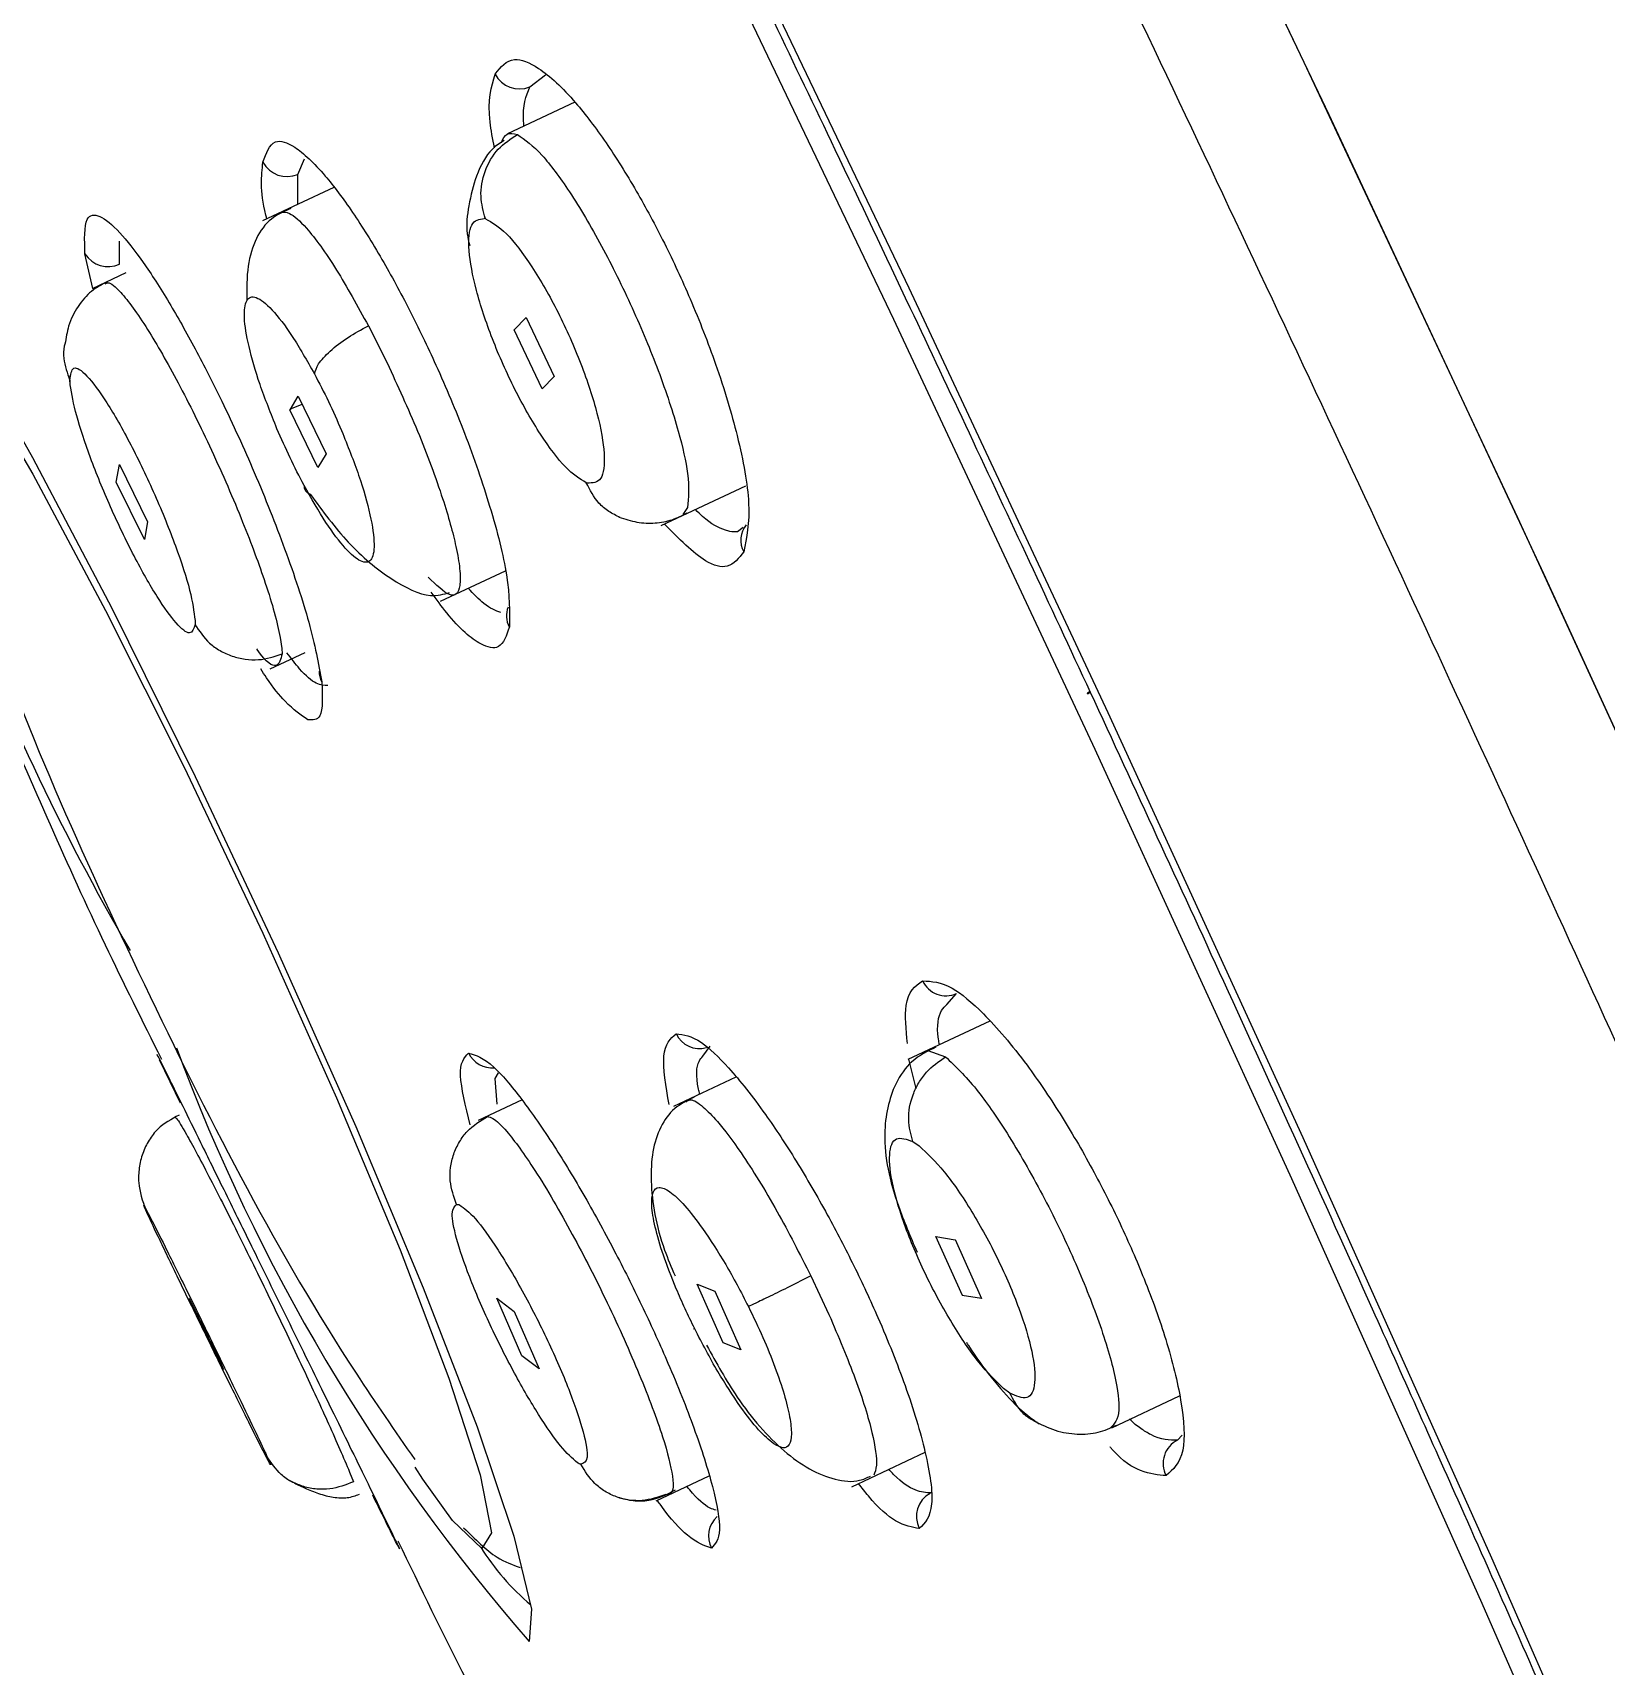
# Model space of a CAD drawing. Header units: millimetres. Extents: x 13235 to 13829, y -4257 to -3417.
# Drawn here: x 13703.552 to 13706.551, y -3762.598 to -3759.486 of the extents above; entities that cross this region are included whole.
import ezdxf

# ---------------------------------------------------------------- set-up
doc = ezdxf.new("R2010")
doc.units = ezdxf.units.MM
doc.header["$LTSCALE"] = 0.1
doc.layers.get('0').update_dxf_attribs({"lineweight": 15})

msp = doc.modelspace()

# ---------------------------------------------------------------- linework, layer by layer
at = {"linetype": 'Continuous', "lineweight": 25}
for p, q in [((13704.4992, -3759.5891), (13704.5293, -3759.5658)), ((13704.5854, -3759.6184), (13704.4569, -3759.6786)), ((13704.0571, -3759.7557), (13704.0702, -3759.7259)), ((13704.0574, -3759.8127), (13704.0571, -3759.7557)), ((13704.1259, -3759.7806), (13703.9902, -3759.8441)), ((13704.4147, -3759.8402), (13704.4126, -3759.8397)), ((13703.7175, -3759.9268), (13703.7173, -3759.8828)), ((13703.6666, -3759.9731), (13703.6517, -3759.9072)), ((13703.7297, -3759.9435), (13703.6657, -3759.9735)), ((13704.4693, -3760.0521), (13704.4925, -3760.0285)), ((13704.4925, -3760.0285), (13704.5461, -3760.1408)), ((13704.1918, -3760.0441), (13704.2275, -3760.1148)), ((13704.523, -3760.1643), (13704.4694, -3760.0521)), ((13703.6205, -3760.1388), (13703.623, -3760.1503)), ((13704.5461, -3760.1408), (13704.5229, -3760.1643)), ((13704.0425, -3760.2044), (13704.0582, -3760.1784)), ((13704.045, -3760.2018), (13704.0655, -3760.1936)), ((13704.0579, -3760.178), (13704.1111, -3760.2883)), ((13704.0955, -3760.3142), (13704.0423, -3760.204)), ((13704.0428, -3760.2041), (13704.045, -3760.2018)), ((13704.1111, -3760.2882), (13704.0955, -3760.3142)), ((13703.7112, -3760.3422), (13703.7172, -3760.3085)), ((13703.7172, -3760.3085), (13703.7709, -3760.4179)), ((13703.765, -3760.4513), (13703.7112, -3760.3419)), ((13704.7499, -3760.4247), (13704.9108, -3760.3494)), ((13704.8002, -3760.3902), (13704.7908, -3760.4037)), ((13703.7709, -3760.4179), (13703.765, -3760.4512)), ((13704.9059, -3760.4286), (13704.895, -3760.4369)), ((13704.3295, -3760.5686), (13704.4529, -3760.5108)), ((13704.0238, -3760.6382), (13704.0267, -3760.6591)), ((13704.0267, -3760.6591), (13704.0273, -3760.6694)), ((13704.0049, -3760.698), (13704.0714, -3760.6668)), ((13705.2942, -3761.3374), (13705.3125, -3761.3163)), ((13705.3758, -3761.3692), (13705.2198, -3761.4422)), ((13704.8293, -3761.4358), (13704.8433, -3761.4168)), ((13705.2354, -3761.4976), (13705.2216, -3761.4414)), ((13705.258, -3761.4247), (13705.2917, -3761.4372)), ((13703.8139, -3761.4849), (13703.7938, -3761.443)), ((13704.4336, -3761.4781), (13704.44, -3761.4673)), ((13703.8337, -3761.5256), (13703.8139, -3761.4849)), ((13704.437, -3761.5275), (13704.4336, -3761.4781)), ((13704.8923, -3761.4759), (13704.7735, -3761.5315)), ((13704.4846, -3761.5191), (13704.401, -3761.5583)), ((13704.4175, -3761.5509), (13704.4185, -3761.5508)), ((13705.2294, -3761.5985), (13705.2413, -3761.6067)), ((13705.2729, -3761.7795), (13705.3098, -3761.7854)), ((13705.3237, -3761.8917), (13705.273, -3761.7795)), ((13705.3098, -3761.7853), (13705.3605, -3761.8977)), ((13704.8679, -3761.9817), (13704.8181, -3761.8702)), ((13704.8181, -3761.8703), (13704.8521, -3761.8835)), ((13705.0352, -3761.8546), (13705.0695, -3761.9279)), ((13703.8615, -3761.923), (13703.8504, -3761.8977)), ((13703.8504, -3761.8977), (13703.9043, -3762.0072)), ((13704.4363, -3761.897), (13704.4696, -3761.9223)), ((13704.4843, -3762.0065), (13704.4365, -3761.897)), ((13704.852, -3761.8835), (13704.9018, -3761.995)), ((13705.3605, -3761.8977), (13705.3236, -3761.8917)), ((13703.9154, -3762.0326), (13703.8616, -3761.923)), ((13704.4696, -3761.9223), (13704.5175, -3762.0318)), ((13704.8136, -3761.9552), (13704.8114, -3761.956)), ((13704.9018, -3761.995), (13704.8679, -3761.9817)), ((13703.9041, -3762.007), (13703.9154, -3762.0325)), ((13704.5175, -3762.0318), (13704.4843, -3762.0065)), ((13705.4142, -3762.0778), (13705.4021, -3762.0689)), ((13705.6083, -3762.1437), (13705.7377, -3762.0831)), ((13705.7424, -3762.1576), (13705.7339, -3762.1672)), ((13704.2956, -3762.2416), (13704.2809, -3762.219)), ((13705.1128, -3762.256), (13705.2527, -3762.1905)), ((13704.1558, -3762.2281), (13704.1633, -3762.2468)), ((13704.7402, -3762.2828), (13704.841, -3762.2356)), ((13704.764, -3762.2713), (13704.7584, -3762.2706))]:
    msp.add_line(p, q, dxfattribs=at)
at = {"linetype": 'Continuous', "lineweight": 25, "flags": 128}
for points in [[(13709.8372, -3769.8071), (13709.8726, -3769.7739), (13709.9033, -3769.6538), (13709.8959, -3769.4549), (13709.8505, -3769.1788), (13709.7674, -3768.8279), (13709.6473, -3768.4051), (13709.4913, -3767.9142), (13709.3008, -3767.3593), (13709.0773, -3766.745), (13708.8227, -3766.0768), (13708.5393, -3765.3602), (13708.2294, -3764.6014), (13707.8957, -3763.8068), (13707.541, -3762.9833), (13707.1684, -3762.1378), (13706.781, -3761.2776), (13706.3821, -3760.41), (13705.9752, -3759.5424), (13705.5636, -3758.6822)], [(13705.6079, -3758.774), (13706.0222, -3759.6417), (13706.4313, -3760.5161), (13706.8319, -3761.3896), (13707.2203, -3762.2546), (13707.5934, -3763.1037), (13707.9477, -3763.9294), (13708.2804, -3764.7247), (13708.5884, -3765.4826), (13708.8692, -3766.1967), (13709.1202, -3766.8606), (13709.3393, -3767.4687), (13709.5247, -3768.0157)], [(13708.6138, -3768.986), (13708.6446, -3768.957), (13708.6722, -3768.8428), (13708.6621, -3768.6505), (13708.6142, -3768.382), (13708.5291, -3768.0397), (13708.4077, -3767.6271), (13708.251, -3767.1482), (13708.0605, -3766.6074), (13707.8382, -3766.0101), (13707.5862, -3765.362), (13707.3068, -3764.6693), (13707.0028, -3763.9386), (13706.677, -3763.1772), (13706.3328, -3762.3921), (13705.9732, -3761.5911), (13705.6019, -3760.7819), (13705.2224, -3759.9722), (13704.8383, -3759.1698)], [(13708.5532, -3768.9707), (13708.5681, -3768.9608), (13708.6071, -3768.8685), (13708.6074, -3768.6955), (13708.5688, -3768.4437), (13708.4919, -3768.1154), (13708.3773, -3767.7139), (13708.2262, -3767.2433), (13708.0402, -3766.7082), (13707.8209, -3766.1139), (13707.5708, -3765.4664), (13707.2921, -3764.772), (13706.9877, -3764.0377), (13706.6607, -3763.2707), (13706.3142, -3762.4788), (13705.9517, -3761.6697), (13705.5769, -3760.8515), (13705.1933, -3760.0323), (13704.805, -3759.2203)], [(13703.1889, -3759.7642), (13703.2297, -3759.7851), (13703.3081, -3759.8843), (13703.4175, -3760.0576), (13703.5517, -3760.2949), (13703.7027, -3760.5823), (13703.8619, -3760.9032), (13704.0199, -3761.2389), (13704.1676, -3761.5699), (13704.2964, -3761.877), (13704.3988, -3762.1423), (13704.4689, -3762.3504), (13704.5026, -3762.4892), (13704.4979, -3762.5507)], [(13703.3032, -3760.1253), (13703.2895, -3760.0782), (13703.2681, -3759.9676), (13703.2862, -3759.9379), (13703.3425, -3759.9913), (13703.4332, -3760.124), (13703.5521, -3760.327), (13703.6911, -3760.5865), (13703.8407, -3760.8849), (13703.9908, -3761.2017), (13704.1311, -3761.5153), (13704.2521, -3761.8045), (13704.3454, -3762.0495), (13704.4048, -3762.2336), (13704.4262, -3762.3442), (13704.4082, -3762.3739)], [(13704.4082, -3762.3739), (13704.3519, -3762.3206), (13704.2956, -3762.2416)]]:
    msp.add_lwpolyline(points, dxfattribs=at)
at = {"linetype": 'Continuous', "lineweight": 25}
for centre, radius, start, end in [((13704.4796, -3759.5409), 0.052, 207.0683, 292.1648), ((13704.0367, -3759.7076), 0.0522, 208.5101, 292.9871), ((13707.7517, -3758.8984), 4.6442, 190.7446, 210.1973), ((13703.6957, -3759.8798), 0.0518, 211.8493, 294.9266), ((13704.0852, -3760.3494), 0.0161, 175.9757, 254.4534), ((13704.947, -3760.4527), 0.0457, 140.2523, 208.8969), ((13704.4989, -3760.5965), 0.0441, 158.0688, 209.0164), ((13704.1363, -3760.7036), 0.0384, 178.176, 209.9359), ((13705.2922, -3761.2722), 0.0486, 204.479, 294.6585), ((13704.8228, -3761.3722), 0.0491, 204.857, 285.7573), ((13707.2603, -3760.145), 3.6631, 200.3695, 221.0516), ((13704.4275, -3761.4088), 0.0494, 205.0548, 275.1907), ((13705.7561, -3762.2118), 0.0498, 116.5214, 207.6295), ((13705.2861, -3762.3128), 0.05, 118.2162, 207.3385), ((13704.8902, -3762.3502), 0.0503, 132.4102, 206.9807), ((13704.792, -3762.1333), 0.4534, 211.6227, 230.1255)]:
    msp.add_arc(centre, radius, start, end, dxfattribs=at)
for points, knots in [([(13700.8466, -3751.1134), (13700.8953, -3751.1289), (13700.9934, -3751.1602), (13701.2549, -3751.436), (13701.6272, -3751.9375), (13702.1301, -3752.7205), (13702.7235, -3753.7323), (13703.3835, -3754.9264), (13704.1005, -3756.2912), (13704.843, -3757.7628), (13705.6029, -3759.3263), (13706.3444, -3760.9096), (13707.0616, -3762.4955), (13707.7184, -3764.0119), (13708.3108, -3765.442), (13708.8097, -3766.7205), (13709.2122, -3767.8321), (13709.4989, -3768.7294), (13709.6595, -3769.3934), (13709.7044, -3769.8094), (13709.6309, -3769.864), (13709.598, -3769.8885)], [0, 0, 0, 0, 0.04229, 0.08533, 0.138911, 0.194045, 0.247626, 0.302761, 0.356342, 0.411476, 0.465057, 0.520191, 0.573772, 0.628906, 0.682487, 0.737622, 0.791202, 0.846337, 0.899918, 0.955052, 1, 1, 1, 1]), ([(13705.5679, -3760.7428), (13705.5293, -3760.6596), (13705.4527, -3760.495), (13705.3381, -3760.2506), (13705.2146, -3759.9889), (13705.0905, -3759.7273), (13704.9739, -3759.4836), (13704.9027, -3759.3357), (13704.8536, -3759.234), (13704.7891, -3759.1002), (13704.7059, -3758.9288), (13704.6157, -3758.7439), (13704.5441, -3758.5978), (13704.4638, -3758.4347), (13704.3749, -3758.2549), (13704.2776, -3758.059), (13704.1825, -3757.8688), (13704.0624, -3757.6299), (13703.8932, -3757.2958), (13703.6686, -3756.8578), (13703.4436, -3756.4262), (13703.2383, -3756.0381), (13703.0463, -3755.68), (13702.8599, -3755.3381), (13702.6822, -3755.0174), (13702.5154, -3754.7213), (13702.3464, -3754.4267), (13702.1817, -3754.1458), (13702.0266, -3753.8875), (13701.8842, -3753.6564), (13701.7261, -3753.4067), (13701.5712, -3753.1721), (13701.4354, -3752.9775), (13701.3169, -3752.816), (13701.2081, -3752.6779), (13701.1037, -3752.5579), (13701.0476, -3752.504), (13701.0213, -3752.4787)], [0, 0, 0, 0, 0.021095, 0.041774, 0.062036, 0.087668, 0.108472, 0.124451, 0.125701, 0.134698, 0.158945, 0.170139, 0.182887, 0.197192, 0.213052, 0.230468, 0.249438, 0.264203, 0.295282, 0.341276, 0.387506, 0.421052, 0.458271, 0.499166, 0.532192, 0.567289, 0.604458, 0.642664, 0.679349, 0.714691, 0.748691, 0.803167, 0.844771, 0.873498, 0.920536, 0.962703, 1, 1, 1, 1]), ([(13704.4333, -3759.5646), (13704.4439, -3759.5514), (13704.463, -3759.5276), (13704.5179, -3759.55), (13704.5788, -3759.6062), (13704.6438, -3759.6917), (13704.7017, -3759.7839), (13704.7565, -3759.8858), (13704.8087, -3759.9985), (13704.8584, -3760.1257), (13704.8995, -3760.2628), (13704.9234, -3760.3966), (13704.9127, -3760.4477), (13704.907, -3760.4747)], [0, 0, 0, 0, 0.108634, 0.194833, 0.299322, 0.375933, 0.450138, 0.520761, 0.591344, 0.67352, 0.769039, 0.877861, 1, 1, 1, 1]), ([(13704.4319, -3759.7048), (13704.4287, -3759.6878), (13704.4162, -3759.6216), (13704.426, -3759.5889), (13704.4333, -3759.5646)], [0, 0, 0, 0, 0.256727, 1, 1, 1, 1]), ([(13704.4883, -3759.6638), (13704.4881, -3759.6609), (13704.4848, -3759.6252), (13704.4923, -3759.6064), (13704.4992, -3759.5891)], [0, 0, 0, 0, 0.081385, 1, 1, 1, 1]), ([(13703.9908, -3759.7325), (13703.9969, -3759.7155), (13704.0078, -3759.6852), (13704.0514, -3759.6992), (13704.1028, -3759.7473), (13704.1611, -3759.8249), (13704.2163, -3759.9133), (13704.2705, -3760.013), (13704.3247, -3760.1258), (13704.379, -3760.2551), (13704.4274, -3760.3957), (13704.4617, -3760.5323), (13704.4608, -3760.5885), (13704.4604, -3760.6179)], [0, 0, 0, 0, 0.1110038, 0.1978769, 0.298598, 0.3747825, 0.4510716, 0.5219109, 0.5927068, 0.6783865, 0.7748291, 0.8820288, 1, 1, 1, 1]), ([(13704.4506, -3759.691), (13704.4428, -3759.6959), (13704.4205, -3759.7101), (13704.3966, -3759.7549), (13704.3831, -3759.8115), (13704.3767, -3759.8582), (13704.383, -3759.8838), (13704.3848, -3759.8911)], [0, 0, 0, 0, 0.157113, 0.448993, 0.701308, 0.914061, 1, 1, 1, 1]), ([(13704.4147, -3759.8402), (13704.4109, -3759.8262), (13704.4029, -3759.7966), (13704.4117, -3759.7488), (13704.4362, -3759.7056), (13704.4628, -3759.6882), (13704.4757, -3759.6797)], [0, 0, 0, 0, 0.23288, 0.488877, 0.751041, 1, 1, 1, 1]), ([(13704.4453, -3759.695), (13704.4483, -3759.6881), (13704.4545, -3759.6745), (13704.4686, -3759.6779), (13704.4757, -3759.6797)], [0, 0, 0, 0, 0.50002, 1, 1, 1, 1]), ([(13704.4757, -3759.6797), (13704.4904, -3759.6898), (13704.5178, -3759.7087), (13704.5757, -3759.7873), (13704.6358, -3759.8885), (13704.6955, -3760.0089), (13704.7472, -3760.1335), (13704.7835, -3760.2432), (13704.8048, -3760.3381), (13704.8019, -3760.3716), (13704.8002, -3760.3902)], [0, 0, 0, 0, 0.136289, 0.253159, 0.37964, 0.502515, 0.62404, 0.752291, 0.862261, 1, 1, 1, 1]), ([(13703.9982, -3759.8404), (13703.9976, -3759.8381), (13703.9847, -3759.7863), (13703.9878, -3759.7588), (13703.9908, -3759.7325)], [0, 0, 0, 0, 0.0441263, 1, 1, 1, 1]), ([(13704.0442, -3759.8205), (13704.031, -3759.8263), (13704.0033, -3759.8384), (13703.9761, -3759.8769), (13703.9596, -3759.9292), (13703.9601, -3759.9737), (13703.9604, -3759.9964)], [0, 0, 0, 0, 0.223693, 0.468315, 0.729146, 1, 1, 1, 1]), ([(13703.6517, -3759.9072), (13703.6508, -3759.8804), (13703.6494, -3759.8337), (13703.6774, -3759.8301), (13703.7148, -3759.8602), (13703.7609, -3759.9189), (13703.8104, -3759.9957), (13703.8616, -3760.0864), (13703.9173, -3760.196), (13703.9773, -3760.3274), (13704.0358, -3760.4746), (13704.0841, -3760.6197), (13704.0965, -3760.6876), (13704.103, -3760.7227)], [0, 0, 0, 0, 0.1206068, 0.2106366, 0.2981284, 0.3765092, 0.4518846, 0.5227611, 0.5936229, 0.6842734, 0.7822181, 0.8874438, 1, 1, 1, 1]), ([(13704.0264, -3759.8277), (13704.031, -3759.8276), (13704.0423, -3759.8272), (13704.0761, -3759.8577), (13704.128, -3759.9286), (13704.1711, -3760.0066), (13704.1918, -3760.0441)], [0, 0, 0, 0, 0.161289, 0.395959, 0.709971, 1, 1, 1, 1]), ([(13704.6071, -3760.3434), (13704.5945, -3760.3357), (13704.5695, -3760.3203), (13704.5199, -3760.2543), (13704.4702, -3760.1673), (13704.4262, -3760.0687), (13704.3949, -3759.9737), (13704.3807, -3759.8962), (13704.3848, -3759.844), (13704.4033, -3759.8411), (13704.4126, -3759.8397)], [0, 0, 0, 0, 0.125262, 0.248647, 0.372146, 0.495807, 0.619111, 0.743214, 0.870566, 1, 1, 1, 1]), ([(13704.4147, -3759.8402), (13704.4273, -3759.8473), (13704.4524, -3759.8613), (13704.5032, -3759.928), (13704.5541, -3760.0167), (13704.5989, -3760.1174), (13704.6306, -3760.2146), (13704.6441, -3760.2927), (13704.6384, -3760.3429), (13704.6189, -3760.3437), (13704.6092, -3760.3441)], [0, 0, 0, 0, 0.126078, 0.250719, 0.37417, 0.497376, 0.621397, 0.746854, 0.87351, 1, 1, 1, 1]), ([(13703.6942, -3759.9602), (13703.6838, -3759.9657), (13703.6629, -3759.9766), (13703.6376, -3760.0061), (13703.6196, -3760.0407), (13703.6155, -3760.0674), (13703.6136, -3760.0792)], [0, 0, 0, 0, 0.2618487, 0.5278181, 0.791998, 1, 1, 1, 1]), ([(13703.6901, -3759.9645), (13703.6918, -3759.9633), (13703.6975, -3759.9592), (13703.7221, -3759.9799), (13703.7673, -3760.0421), (13703.8294, -3760.1504), (13703.894, -3760.2809), (13703.9532, -3760.4172), (13703.9918, -3760.5215), (13704.0142, -3760.5938), (13704.0205, -3760.623), (13704.0238, -3760.6382)], [0, 0, 0, 0, 0.043382, 0.147574, 0.294107, 0.428972, 0.568031, 0.710041, 0.842274, 0.918015, 1, 1, 1, 1]), ([(13704.0175, -3760.2403), (13704.0061, -3760.2117), (13703.9835, -3760.1553), (13703.9624, -3760.0813), (13703.9533, -3760.0252), (13703.9579, -3759.9916), (13703.9762, -3759.9855), (13704.0068, -3760.0096), (13704.0461, -3760.0603), (13704.0747, -3760.1106), (13704.089, -3760.1357)], [0, 0, 0, 0, 0.125382, 0.247105, 0.367401, 0.489923, 0.617008, 0.74533, 0.872969, 1, 1, 1, 1]), ([(13704.089, -3760.1357), (13704.0908, -3760.1297), (13704.0946, -3760.1172), (13704.1175, -3760.0923), (13704.1512, -3760.0661), (13704.1785, -3760.0513), (13704.1918, -3760.0441)], [0, 0, 0, 0, 0.2332448, 0.488293, 0.7497701, 1, 1, 1, 1]), ([(13703.6132, -3760.0791), (13703.6128, -3760.0803), (13703.6104, -3760.0891), (13703.6102, -3760.1132), (13703.6179, -3760.1344), (13703.6229, -3760.1481)], [0, 0, 0, 0, 0.055595, 0.386212, 1, 1, 1, 1]), ([(13703.6229, -3760.1481), (13703.6243, -3760.1377), (13703.627, -3760.1167), (13703.6534, -3760.1342), (13703.6921, -3760.1862), (13703.7387, -3760.2679), (13703.7858, -3760.3661), (13703.826, -3760.4654), (13703.8548, -3760.5538), (13703.8593, -3760.5885), (13703.8615, -3760.6059)], [0, 0, 0, 0, 0.12507, 0.250364, 0.375363, 0.50011, 0.624757, 0.749549, 0.874645, 1, 1, 1, 1]), ([(13704.2275, -3760.1148), (13704.2475, -3760.1584), (13704.2886, -3760.2476), (13704.3344, -3760.3719), (13704.3581, -3760.4573), (13704.367, -3760.5102), (13704.3671, -3760.5496), (13704.351, -3760.5673), (13704.3208, -3760.5377), (13704.3059, -3760.5231)], [0, 0, 0, 0, 0.16088, 0.329636, 0.475184, 0.56341, 0.661775, 0.832484, 1, 1, 1, 1]), ([(13703.3234, -3760.1572), (13703.365, -3760.2956), (13703.4852, -3760.6954), (13703.7699, -3761.3251), (13704.0494, -3761.8711), (13704.2424, -3762.1498), (13704.2801, -3762.2043)], [0, 0, 0, 0, 0.191054, 0.551728, 0.912406, 1, 1, 1, 1]), ([(13703.6235, -3760.1564), (13703.6234, -3760.1549), (13703.6231, -3760.152), (13703.623, -3760.1494), (13703.6229, -3760.1481)], [0, 0, 0, 0, 0.498456, 1, 1, 1, 1]), ([(13703.8614, -3760.6132), (13703.859, -3760.6212), (13703.8542, -3760.6369), (13703.8271, -3760.615), (13703.7899, -3760.5636), (13703.7451, -3760.4848), (13703.6996, -3760.3899), (13703.6609, -3760.295), (13703.6327, -3760.2104), (13703.6266, -3760.1745), (13703.6235, -3760.1564)], [0, 0, 0, 0, 0.129037, 0.251836, 0.374261, 0.500608, 0.62887, 0.753968, 0.875844, 1, 1, 1, 1]), ([(13704.089, -3760.1357), (13704.098, -3760.1531), (13704.1161, -3760.1878), (13704.1324, -3760.2251), (13704.1406, -3760.2437)], [0, 0, 0, 0, 0.499913, 1, 1, 1, 1]), ([(13704.0691, -3760.3482), (13704.0601, -3760.3309), (13704.042, -3760.2962), (13704.0257, -3760.2589), (13704.0175, -3760.2403)], [0, 0, 0, 0, 0.4999633, 1, 1, 1, 1]), ([(13704.1406, -3760.2437), (13704.1522, -3760.2727), (13704.1755, -3760.3309), (13704.197, -3760.4075), (13704.2051, -3760.4645), (13704.1985, -3760.4948), (13704.1789, -3760.4968), (13704.1489, -3760.4715), (13704.111, -3760.4221), (13704.0832, -3760.3731), (13704.0691, -3760.3482)], [0, 0, 0, 0, 0.127068, 0.25477, 0.383157, 0.509835, 0.632004, 0.752274, 0.874311, 1, 1, 1, 1]), ([(13704.6092, -3760.3441), (13704.6088, -3760.344), (13704.6081, -3760.3438), (13704.6074, -3760.3435), (13704.6071, -3760.3434)], [0, 0, 0, 0, 0.4998049, 1, 1, 1, 1]), ([(13704.6717, -3760.4094), (13704.6643, -3760.4058), (13704.6495, -3760.3988), (13704.6251, -3760.3782), (13704.6142, -3760.3571), (13704.6071, -3760.3434)], [0, 0, 0, 0, 0.264371, 0.523965, 1, 1, 1, 1]), ([(13704.0809, -3760.3649), (13704.1046, -3760.3972), (13704.153, -3760.4629), (13704.2357, -3760.5308), (13704.3051, -3760.5641), (13704.3351, -3760.5556), (13704.3466, -3760.5523)], [0, 0, 0, 0, 0.266391, 0.543399, 0.825558, 1, 1, 1, 1]), ([(13704.6693, -3760.4085), (13704.6807, -3760.4123), (13704.7038, -3760.4199), (13704.7384, -3760.4209), (13704.7711, -3760.4151), (13704.7898, -3760.4054), (13704.7991, -3760.4007)], [0, 0, 0, 0, 0.248306, 0.500411, 0.752248, 1, 1, 1, 1]), ([(13704.895, -3760.4369), (13704.8904, -3760.4369), (13704.8832, -3760.4368), (13704.8623, -3760.4308), (13704.8412, -3760.4205), (13704.8196, -3760.3989), (13704.815, -3760.3942)], [0, 0, 0, 0, 0.212449, 0.327468, 0.855828, 1, 1, 1, 1]), ([(13704.907, -3760.4747), (13704.8978, -3760.4868), (13704.8809, -3760.5091), (13704.83, -3760.4967), (13704.7834, -3760.4497), (13704.7558, -3760.4219)], [0, 0, 0, 0, 0.324571, 0.601533, 1, 1, 1, 1]), ([(13704.4604, -3760.6179), (13704.455, -3760.634), (13704.4452, -3760.6632), (13704.4036, -3760.6537), (13704.3579, -3760.6154), (13704.3214, -3760.5653), (13704.3113, -3760.5514)], [0, 0, 0, 0, 0.297248, 0.542233, 0.873633, 1, 1, 1, 1]), ([(13704.4445, -3760.5906), (13704.4342, -3760.5868), (13704.4163, -3760.5803), (13704.3922, -3760.5549), (13704.382, -3760.5441)], [0, 0, 0, 0, 0.573716, 1, 1, 1, 1]), ([(13703.8615, -3760.6059), (13703.8615, -3760.6072), (13703.8616, -3760.6098), (13703.8615, -3760.6121), (13703.8614, -3760.6132)], [0, 0, 0, 0, 0.49979, 1, 1, 1, 1]), ([(13703.8614, -3760.6132), (13703.8697, -3760.6259), (13703.8825, -3760.6453), (13703.9089, -3760.6637), (13703.9319, -3760.6743), (13703.9568, -3760.68), (13703.9896, -3760.6817), (13704.0124, -3760.6743), (13704.0273, -3760.6694)], [0, 0, 0, 0, 0.238997, 0.36768, 0.499161, 0.63078, 0.759794, 1, 1, 1, 1]), ([(13704.0273, -3760.6694), (13704.0247, -3760.6794), (13704.0194, -3760.6998), (13703.9976, -3760.6866), (13703.9796, -3760.6603), (13703.9794, -3760.6599)], [0, 0, 0, 0, 0.489018, 0.993704, 1, 1, 1, 1]), ([(13704.1142, -3760.7295), (13704.1075, -3760.7294), (13704.0938, -3760.7293), (13704.0665, -3760.7063), (13704.0447, -3760.6779), (13704.0364, -3760.667)], [0, 0, 0, 0, 0.372967, 0.759825, 1, 1, 1, 1]), ([(13704.0766, -3760.7948), (13704.0631, -3760.7858), (13704.0412, -3760.7711), (13704.0075, -3760.7301), (13703.9902, -3760.7037), (13703.9865, -3760.6979)], [0, 0, 0, 0, 0.553383, 0.902576, 1, 1, 1, 1]), ([(13704.103, -3760.7227), (13704.1042, -3760.7494), (13704.1064, -3760.7965), (13704.0856, -3760.7953), (13704.0766, -3760.7948)], [0, 0, 0, 0, 0.564233, 1, 1, 1, 1]), ([(13705.5671, -3760.7411), (13705.5668, -3760.7412), (13705.5646, -3760.7424), (13705.5623, -3760.7439), (13705.561, -3760.745), (13705.5626, -3760.7448), (13705.5662, -3760.7435), (13705.5679, -3760.7428)], [0, 0, 0, 0, 0.0342493, 0.257739, 0.4977146, 0.7477513, 1, 1, 1, 1]), ([(13708.6397, -3769.102), (13708.6486, -3769.0993), (13708.6789, -3769.09), (13708.7002, -3769.0204), (13708.7065, -3768.898), (13708.6901, -3768.7268), (13708.6424, -3768.4719), (13708.5517, -3768.1149), (13708.4229, -3767.6853), (13708.2623, -3767.199), (13708.073, -3766.6641), (13707.8462, -3766.0565), (13707.6187, -3765.4731), (13707.3887, -3764.9007), (13707.1745, -3764.3803), (13706.9598, -3763.8695), (13706.7345, -3763.3425), (13706.5099, -3762.8264), (13706.2894, -3762.328), (13706.0693, -3761.8367), (13705.8346, -3761.3193), (13705.6529, -3760.9264), (13705.568, -3760.7428)], [0, 0, 0, 0, 0.023573, 0.08049, 0.125319, 0.173301, 0.232298, 0.300033, 0.366492, 0.424592, 0.489306, 0.552139, 0.61571, 0.658744, 0.709633, 0.753028, 0.788973, 0.840737, 0.878519, 0.908178, 0.957079, 1, 1, 1, 1]), ([(13703.4842, -3760.7636), (13703.551, -3760.9178), (13703.65, -3761.1462), (13703.7611, -3761.3689), (13703.7972, -3761.4413)], [0, 0, 0, 0, 0.675, 1, 1, 1, 1]), ([(13705.2191, -3761.4117), (13705.2166, -3761.3849), (13705.2104, -3761.3193), (13705.234, -3761.3023), (13705.248, -3761.2923)], [0, 0, 0, 0, 0.408081, 1, 1, 1, 1]), ([(13705.248, -3761.2923), (13705.2652, -3761.2932), (13705.2962, -3761.2948), (13705.3668, -3761.3539), (13705.4384, -3761.4382), (13705.5101, -3761.5435), (13705.5707, -3761.6474), (13705.6254, -3761.7549), (13705.674, -3761.8664), (13705.7162, -3761.9843), (13705.7447, -3762.101), (13705.7503, -3762.2015), (13705.7252, -3762.2234), (13705.712, -3762.2349)], [0, 0, 0, 0, 0.108635, 0.194843, 0.299347, 0.374804, 0.450207, 0.520838, 0.591421, 0.673586, 0.769085, 0.877888, 1, 1, 1, 1]), ([(13705.2801, -3761.414), (13705.2794, -3761.4103), (13705.2739, -3761.3793), (13705.2791, -3761.3519), (13705.2907, -3761.3408), (13705.2942, -3761.3374)], [0, 0, 0, 0, 0.08554, 0.721462, 1, 1, 1, 1]), ([(13704.7647, -3761.528), (13704.7589, -3761.4932), (13704.7469, -3761.4201), (13704.7675, -3761.4022), (13704.7782, -3761.3929)], [0, 0, 0, 0, 0.476524, 1, 1, 1, 1]), ([(13704.7782, -3761.3929), (13704.7927, -3761.3948), (13704.8185, -3761.3983), (13704.8795, -3761.4563), (13704.9422, -3761.5354), (13705.0072, -3761.6339), (13705.0648, -3761.7332), (13705.1177, -3761.835), (13705.1695, -3761.9465), (13705.2196, -3762.0717), (13705.2578, -3762.1988), (13705.2726, -3762.3044), (13705.2523, -3762.325), (13705.2417, -3762.3357)], [0, 0, 0, 0, 0.106816, 0.190029, 0.285105, 0.359296, 0.433563, 0.500123, 0.566576, 0.657688, 0.760318, 0.874411, 1, 1, 1, 1]), ([(13703.7895, -3761.434), (13703.7889, -3761.4325), (13703.7875, -3761.4293), (13703.8074, -3761.4693), (13703.8373, -3761.5298), (13703.8718, -3761.5999), (13703.9162, -3761.6902), (13703.9697, -3761.799), (13704.0323, -3761.9265), (13704.102, -3762.0686), (13704.175, -3762.2176), (13704.2075, -3762.2842), (13704.2247, -3762.3195)], [0, 0, 0, 0, 0.0899239, 0.2034124, 0.2750296, 0.3522944, 0.4352261, 0.5237925, 0.618086, 0.7289365, 0.8562469, 1, 1, 1, 1]), ([(13704.3857, -3761.5667), (13704.3771, -3761.5311), (13704.3589, -3761.4553), (13704.3744, -3761.4386), (13704.3827, -3761.4298)], [0, 0, 0, 0, 0.469718, 1, 1, 1, 1]), ([(13704.3827, -3761.4298), (13704.3967, -3761.434), (13704.4212, -3761.4415), (13704.4821, -3761.5132), (13704.5423, -3761.5999), (13704.6042, -3761.702), (13704.6623, -3761.8085), (13704.7164, -3761.9169), (13704.7683, -3762.0312), (13704.8161, -3762.151), (13704.8516, -3762.2633), (13704.8668, -3762.3501), (13704.8527, -3762.3652), (13704.8454, -3762.373)], [0, 0, 0, 0, 0.120639, 0.210683, 0.298134, 0.374822, 0.451842, 0.522727, 0.593591, 0.684231, 0.782172, 0.887414, 1, 1, 1, 1]), ([(13704.8231, -3761.5083), (13704.8223, -3761.505), (13704.8153, -3761.4746), (13704.8176, -3761.4486), (13704.8266, -3761.4387), (13704.8293, -3761.4358)], [0, 0, 0, 0, 0.078029, 0.726303, 1, 1, 1, 1]), ([(13705.2733, -3761.4187), (13705.2573, -3761.4264), (13705.2267, -3761.4411), (13705.1881, -3761.4958), (13705.1669, -3761.5945), (13705.1917, -3761.7019), (13705.2247, -3761.7795), (13705.2373, -3761.8092)], [0, 0, 0, 0, 0.152392, 0.290536, 0.514713, 0.813929, 1, 1, 1, 1]), ([(13705.2294, -3761.5985), (13705.2257, -3761.5848), (13705.218, -3761.556), (13705.2257, -3761.5161), (13705.24, -3761.4864), (13705.259, -3761.4595), (13705.2787, -3761.446), (13705.2917, -3761.4372)], [0, 0, 0, 0, 0.2328903, 0.4889739, 0.6211502, 0.7522082, 1, 1, 1, 1]), ([(13705.2917, -3761.4372), (13705.3103, -3761.4547), (13705.3443, -3761.4866), (13705.411, -3761.5831), (13705.4764, -3761.6967), (13705.5383, -3761.8241), (13705.5875, -3761.9471), (13705.6167, -3762.0467), (13705.6266, -3762.1226), (13705.613, -3762.1368), (13705.6055, -3762.1446)], [0, 0, 0, 0, 0.137811, 0.251011, 0.377947, 0.49986, 0.621323, 0.748841, 0.860237, 1, 1, 1, 1]), ([(13704.8117, -3761.5144), (13704.799, -3761.5206), (13704.7731, -3761.5331), (13704.7469, -3761.5698), (13704.7318, -3761.617), (13704.7285, -3761.6929), (13704.7423, -3761.7745), (13704.7691, -3761.8378), (13704.7761, -3761.8542)], [0, 0, 0, 0, 0.139244, 0.283388, 0.430698, 0.580765, 0.891368, 1, 1, 1, 1]), ([(13704.7969, -3761.5231), (13704.7996, -3761.521), (13704.8066, -3761.5156), (13704.8274, -3761.5289), (13704.8594, -3761.5616), (13704.9062, -3761.6235), (13704.9693, -3761.7254), (13705.0138, -3761.8127), (13705.0352, -3761.8546)], [0, 0, 0, 0, 0.094134, 0.246753, 0.373518, 0.548813, 0.783351, 1, 1, 1, 1]), ([(13703.8311, -3761.5481), (13703.8167, -3761.5557), (13703.7947, -3761.5673), (13703.7732, -3761.5954), (13703.7609, -3761.6205), (13703.7543, -3761.6482), (13703.7525, -3761.685), (13703.7614, -3761.7114), (13703.7672, -3761.7284)], [0, 0, 0, 0, 0.245686, 0.375902, 0.507773, 0.63864, 0.765922, 1, 1, 1, 1]), ([(13703.8234, -3761.5527), (13703.8242, -3761.5527), (13703.8264, -3761.5528), (13703.8449, -3761.5836), (13703.8842, -3761.6567), (13703.9412, -3761.7691), (13704.005, -3761.8991), (13704.0664, -3762.0283), (13704.1221, -3762.1488), (13704.144, -3762.2002), (13704.1558, -3762.2281)], [0, 0, 0, 0, 0.062685, 0.173551, 0.316238, 0.448982, 0.58488, 0.724311, 0.850553, 1, 1, 1, 1]), ([(13704.3599, -3761.7182), (13704.3546, -3761.7034), (13704.3465, -3761.6805), (13704.3478, -3761.6475), (13704.3536, -3761.6223), (13704.3646, -3761.5988), (13704.3841, -3761.5719), (13704.4049, -3761.5591), (13704.4185, -3761.5508)], [0, 0, 0, 0, 0.237014, 0.365293, 0.496874, 0.628798, 0.758418, 1, 1, 1, 1]), ([(13704.4185, -3761.5508), (13704.4218, -3761.5515), (13704.4307, -3761.5534), (13704.4581, -3761.5797), (13704.4992, -3761.6365), (13704.5437, -3761.7094), (13704.5905, -3761.7925), (13704.6492, -3761.9074), (13704.7112, -3762.0461), (13704.7552, -3762.1637), (13704.772, -3762.2316), (13704.7733, -3762.2645), (13704.7672, -3762.269), (13704.764, -3762.2713)], [0, 0, 0, 0, 0.048878, 0.130631, 0.250378, 0.317661, 0.381845, 0.500466, 0.623939, 0.749647, 0.8638, 0.929201, 1, 1, 1, 1]), ([(13705.4021, -3762.0689), (13705.3869, -3762.0541), (13705.3566, -3762.0246), (13705.3035, -3761.9464), (13705.2538, -3761.8556), (13705.2135, -3761.7617), (13705.1885, -3761.6788), (13705.1822, -3761.6185), (13705.1946, -3761.5857), (13705.2177, -3761.5942), (13705.2294, -3761.5985)], [0, 0, 0, 0, 0.125207, 0.248751, 0.372536, 0.4966, 0.620182, 0.74404, 0.870524, 1, 1, 1, 1]), ([(13705.2413, -3761.6067), (13705.2568, -3761.6212), (13705.2875, -3761.6499), (13705.3421, -3761.7295), (13705.3929, -3761.8222), (13705.4339, -3761.9178), (13705.4592, -3762.0023), (13705.4647, -3762.063), (13705.4505, -3762.0937), (13705.4263, -3762.0831), (13705.4142, -3762.0778)], [0, 0, 0, 0, 0.126121, 0.250833, 0.374374, 0.497562, 0.621463, 0.746733, 0.873253, 1, 1, 1, 1]), ([(13704.7786, -3761.8791), (13704.7699, -3761.8572), (13704.7527, -3761.8139), (13704.7371, -3761.7597), (13704.7303, -3761.7185), (13704.733, -3761.6926), (13704.7447, -3761.6831), (13704.7654, -3761.6916), (13704.7938, -3761.7176), (13704.817, -3761.7485), (13704.8287, -3761.764)], [0, 0, 0, 0, 0.127242, 0.251985, 0.373866, 0.494642, 0.616774, 0.742295, 0.871159, 1, 1, 1, 1]), ([(13703.7677, -3761.7294), (13703.7652, -3761.7237), (13703.7604, -3761.7125), (13703.7749, -3761.7403), (13703.8029, -3761.7959), (13703.8431, -3761.8769), (13703.8895, -3761.9715), (13703.9342, -3762.0635), (13703.9727, -3762.1433), (13703.9877, -3762.1751), (13703.9952, -3762.1911)], [0, 0, 0, 0, 0.129038, 0.251836, 0.374254, 0.500609, 0.628867, 0.753954, 0.875836, 1, 1, 1, 1]), ([(13704.5901, -3762.2104), (13704.5801, -3762.2019), (13704.5607, -3762.1851), (13704.5169, -3762.1217), (13704.4695, -3762.0405), (13704.4223, -3761.9468), (13704.3828, -3761.8549), (13704.3576, -3761.7803), (13704.348, -3761.7293), (13704.3559, -3761.7219), (13704.3599, -3761.7182)], [0, 0, 0, 0, 0.128575, 0.251041, 0.373432, 0.500105, 0.629055, 0.754815, 0.876745, 1, 1, 1, 1]), ([(13704.3599, -3761.7182), (13704.3607, -3761.7182), (13704.3624, -3761.7182), (13704.3644, -3761.7188), (13704.3654, -3761.7192)], [0, 0, 0, 0, 0.497884, 1, 1, 1, 1]), ([(13704.3654, -3761.7192), (13704.3745, -3761.7256), (13704.3929, -3761.7384), (13704.438, -3761.8015), (13704.4882, -3761.8865), (13704.5375, -3761.984), (13704.5782, -3762.0788), (13704.604, -3762.1561), (13704.6126, -3762.2078), (13704.602, -3762.2115), (13704.5967, -3762.2134)], [0, 0, 0, 0, 0.124868, 0.2502, 0.375241, 0.500022, 0.624706, 0.749531, 0.874625, 1, 1, 1, 1]), ([(13703.7704, -3761.7354), (13703.7699, -3761.7343), (13703.7689, -3761.7322), (13703.7681, -3761.7303), (13703.7677, -3761.7294)], [0, 0, 0, 0, 0.500022, 1, 1, 1, 1]), ([(13703.9985, -3762.1981), (13704.0021, -3762.2062), (13704.0094, -3762.2225), (13703.9967, -3762.1986), (13703.9681, -3762.1419), (13703.9265, -3762.0579), (13703.8785, -3761.9601), (13703.8317, -3761.8639), (13703.7916, -3761.7808), (13703.7775, -3761.7505), (13703.7704, -3761.7354)], [0, 0, 0, 0, 0.125068, 0.250365, 0.375356, 0.500096, 0.624749, 0.74955, 0.874642, 1, 1, 1, 1]), ([(13704.8287, -3761.764), (13704.8434, -3761.786), (13704.8729, -3761.8299), (13704.9016, -3761.8851), (13704.916, -3761.9127)], [0, 0, 0, 0, 0.501146, 1, 1, 1, 1]), ([(13705.0352, -3761.8546), (13705.0216, -3761.8613), (13704.9938, -3761.8751), (13704.9563, -3761.8936), (13704.9279, -3761.9073), (13704.9198, -3761.9109), (13704.916, -3761.9127)], [0, 0, 0, 0, 0.250121, 0.51156, 0.766653, 1, 1, 1, 1]), ([(13704.8136, -3761.9552), (13704.8074, -3761.9424), (13704.7949, -3761.9168), (13704.7841, -3761.8916), (13704.7786, -3761.8791)], [0, 0, 0, 0, 0.500096, 1, 1, 1, 1]), ([(13704.916, -3761.9127), (13704.9254, -3761.9324), (13704.9444, -3761.9718), (13704.9675, -3762.0292), (13704.9851, -3762.0811), (13704.9958, -3762.1248), (13704.9991, -3762.1578), (13704.9947, -3762.1777), (13704.9834, -3762.1847), (13704.9705, -3762.1777), (13704.9642, -3762.1743)], [0, 0, 0, 0, 0.124642, 0.249309, 0.374237, 0.499583, 0.625387, 0.751657, 0.877417, 1, 1, 1, 1]), ([(13705.0695, -3761.9279), (13705.0874, -3761.9701), (13705.1236, -3762.0554), (13705.1543, -3762.1559), (13705.1628, -3762.2142), (13705.1571, -3762.2289), (13705.155, -3762.2343)], [0, 0, 0, 0, 0.283266, 0.573034, 0.841709, 1, 1, 1, 1]), ([(13704.9008, -3762.1037), (13704.8863, -3762.0821), (13704.8568, -3762.0384), (13704.8281, -3761.9832), (13704.8136, -3761.9552)], [0, 0, 0, 0, 0.492563, 1, 1, 1, 1]), ([(13704.8362, -3761.9864), (13704.855, -3762.0204), (13704.8985, -3762.0992), (13704.9678, -3762.1778), (13705.0322, -3762.2247), (13705.0812, -3762.2439), (13705.1216, -3762.2484), (13705.1418, -3762.239), (13705.1485, -3762.2359)], [0, 0, 0, 0, 0.216008, 0.499863, 0.641826, 0.785087, 0.928772, 1, 1, 1, 1]), ([(13705.3315, -3761.9809), (13705.3328, -3761.983), (13705.3481, -3762.008), (13705.3803, -3762.0504), (13705.4272, -3762.1054), (13705.4551, -3762.1256), (13705.4698, -3762.1362)], [0, 0, 0, 0, 0.025822, 0.319377, 0.642423, 1, 1, 1, 1]), ([(13705.4669, -3762.1337), (13705.4628, -3762.1319), (13705.4517, -3762.127), (13705.4314, -3762.1101), (13705.421, -3762.0905), (13705.4142, -3762.0778)], [0, 0, 0, 0, 0.171313, 0.463659, 1, 1, 1, 1]), ([(13704.9642, -3762.1743), (13704.955, -3762.1668), (13704.9367, -3762.1519), (13704.9127, -3762.1197), (13704.9008, -3762.1037)], [0, 0, 0, 0, 0.502577, 1, 1, 1, 1]), ([(13705.4599, -3762.1306), (13705.4734, -3762.1373), (13705.5008, -3762.1508), (13705.5431, -3762.1573), (13705.5833, -3762.1544), (13705.6059, -3762.1442), (13705.6172, -3762.1391)], [0, 0, 0, 0, 0.2444124, 0.4963112, 0.7497582, 1, 1, 1, 1]), ([(13705.7339, -3762.1672), (13705.7183, -3762.1674), (13705.6982, -3762.1677), (13705.6668, -3762.1473), (13705.6536, -3762.1384), (13705.6461, -3762.1311), (13705.6425, -3762.1276)], [0, 0, 0, 0, 0.624212, 0.809847, 0.910389, 1, 1, 1, 1]), ([(13705.712, -3762.2349), (13705.6968, -3762.2337), (13705.6686, -3762.2314), (13705.6292, -3762.2082), (13705.6064, -3762.1817), (13705.6051, -3762.1803)], [0, 0, 0, 0, 0.525656, 0.974249, 1, 1, 1, 1]), ([(13703.9952, -3762.1911), (13703.9958, -3762.1923), (13703.997, -3762.1948), (13703.998, -3762.197), (13703.9985, -3762.1981)], [0, 0, 0, 0, 0.498297, 1, 1, 1, 1]), ([(13704.0467, -3762.2468), (13704.0463, -3762.2466), (13704.0384, -3762.2435), (13704.0194, -3762.2291), (13704.0067, -3762.2103), (13703.9985, -3762.1981)], [0, 0, 0, 0, 0.016842, 0.361025, 1, 1, 1, 1]), ([(13704.5967, -3762.2134), (13704.5957, -3762.2131), (13704.5936, -3762.2125), (13704.5913, -3762.2111), (13704.5901, -3762.2104)], [0, 0, 0, 0, 0.499983, 1, 1, 1, 1]), ([(13704.7584, -3762.2706), (13704.7436, -3762.2759), (13704.721, -3762.2839), (13704.6888, -3762.2822), (13704.6646, -3762.2763), (13704.6423, -3762.2654), (13704.6169, -3762.2464), (13704.6046, -3762.2264), (13704.5967, -3762.2134)], [0, 0, 0, 0, 0.2431574, 0.3729509, 0.5047391, 0.6358767, 0.7636568, 1, 1, 1, 1]), ([(13704.0367, -3762.2416), (13704.0376, -3762.2421), (13704.0403, -3762.2435), (13704.0441, -3762.2455), (13704.0466, -3762.2468)], [0, 0, 0, 0, 0.3504774, 1, 1, 1, 1]), ([(13704.0466, -3762.2468), (13704.0472, -3762.2471), (13704.0508, -3762.2491), (13704.0591, -3762.2532), (13704.0758, -3762.2611), (13704.0993, -3762.2705), (13704.1267, -3762.2772), (13704.1532, -3762.2783), (13704.1673, -3762.273), (13704.1746, -3762.2702)], [0, 0, 0, 0, 0.010599, 0.0698, 0.137052, 0.302788, 0.510339, 0.74832, 1, 1, 1, 1]), ([(13704.1633, -3762.2468), (13704.1485, -3762.2525), (13704.1257, -3762.2612), (13704.0931, -3762.2612), (13704.0685, -3762.257), (13704.0538, -3762.2501), (13704.0467, -3762.2468)], [0, 0, 0, 0, 0.382792, 0.588946, 0.799494, 1, 1, 1, 1]), ([(13705.2417, -3762.3357), (13705.2278, -3762.3335), (13705.2025, -3762.3293), (13705.1596, -3762.294), (13705.1322, -3762.2581), (13705.1259, -3762.2498)], [0, 0, 0, 0, 0.4829692, 0.8808348, 1, 1, 1, 1]), ([(13705.2641, -3762.2679), (13705.2547, -3762.2674), (13705.2358, -3762.2664), (13705.2061, -3762.2472), (13705.1866, -3762.2262), (13705.1834, -3762.2229)], [0, 0, 0, 0, 0.456647, 0.913327, 1, 1, 1, 1]), ([(13704.2247, -3762.3195), (13704.2354, -3762.3416), (13704.2542, -3762.3804), (13704.2497, -3762.3722), (13704.232, -3762.337), (13704.2098, -3762.2921), (13704.2, -3762.2723)], [0, 0, 0, 0, 0.328866, 0.574369, 0.812967, 1, 1, 1, 1]), ([(13704.6669, -3762.2762), (13704.6768, -3762.2788), (13704.6967, -3762.2839), (13704.7361, -3762.2831), (13704.7607, -3762.2705), (13704.7769, -3762.2621)], [0, 0, 0, 0, 0.25158, 0.504864, 1, 1, 1, 1]), ([(13704.8454, -3762.373), (13704.8318, -3762.3683), (13704.8077, -3762.36), (13704.767, -3762.3175), (13704.7441, -3762.2843), (13704.7424, -3762.2818)], [0, 0, 0, 0, 0.544933, 0.965826, 1, 1, 1, 1]), ([(13704.8547, -3762.3006), (13704.8507, -3762.2997), (13704.8384, -3762.2968), (13704.8179, -3762.2791), (13704.8005, -3762.2576), (13704.7987, -3762.2554)], [0, 0, 0, 0, 0.302181, 0.927633, 1, 1, 1, 1]), ([(13704.3733, -3762.3342), (13704.3949, -3762.3557), (13704.4327, -3762.3932), (13704.4665, -3762.4048), (13704.4809, -3762.4097)], [0, 0, 0, 0, 0.57294, 1, 1, 1, 1]), ([(13704.2481, -3762.359), (13704.2907, -3762.4476), (13704.3826, -3762.6387), (13704.4848, -3762.8242), (13704.5397, -3762.9237)], [0, 0, 0, 0, 0.463805, 1, 1, 1, 1])]:
    msp.add_open_spline(points, degree=3, knots=knots, dxfattribs=at)

doc.saveas('drawing.dxf')
